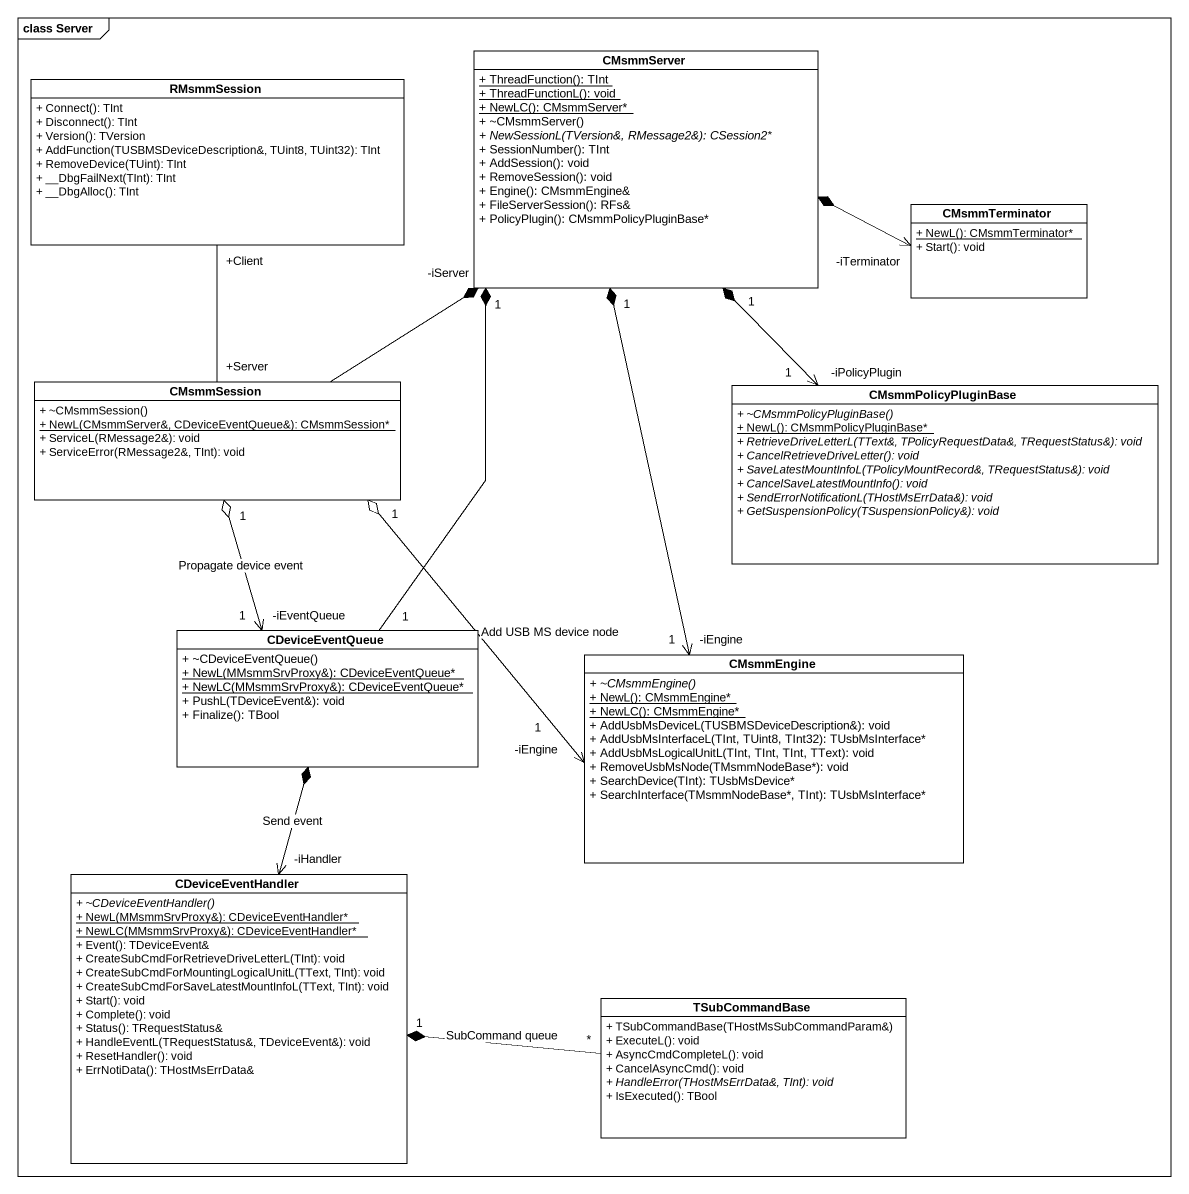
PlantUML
@startuml
mainframe class Server
hide circle
hide empty members
skinparam classAttributeIconSize 0
class RMsmmSession {
  + Connect(): TInt
  + Disconnect(): TInt
  + Version(): TVersion
  + AddFunction(TUSBMSDeviceDescription&, TUint8, TUint32): TInt
  + RemoveDevice(TUint): TInt
  + __DbgFailNext(TInt): TInt
  + __DbgAlloc(): TInt
}
class CMsmmServer {
  {static} + ThreadFunction(): TInt
  {static} + ThreadFunctionL(): void
  {static} + NewLC(): CMsmmServer*
  + ~CMsmmServer()
  {abstract} + NewSessionL(TVersion&, RMessage2&): CSession2*
  + SessionNumber(): TInt
  + AddSession(): void
  + RemoveSession(): void
  + Engine(): CMsmmEngine&
  + FileServerSession(): RFs&
  + PolicyPlugin(): CMsmmPolicyPluginBase*
}
class CMsmmTerminator {
  {static} + NewL(): CMsmmTerminator*
  + Start(): void
}
class CMsmmSession {
  + ~CMsmmSession()
  {static} + NewL(CMsmmServer&, CDeviceEventQueue&): CMsmmSession*
  + ServiceL(RMessage2&): void
  + ServiceError(RMessage2&, TInt): void
}
class CMsmmPolicyPluginBase {
  {abstract} + ~CMsmmPolicyPluginBase()
  {static} + NewL(): CMsmmPolicyPluginBase*
  {abstract} + RetrieveDriveLetterL(TText&, TPolicyRequestData&, TRequestStatus&): void
  {abstract} + CancelRetrieveDriveLetter(): void
  {abstract} + SaveLatestMountInfoL(TPolicyMountRecord&, TRequestStatus&): void
  {abstract} + CancelSaveLatestMountInfo(): void
  {abstract} + SendErrorNotificationL(THostMsErrData&): void
  {abstract} + GetSuspensionPolicy(TSuspensionPolicy&): void
}
class CDeviceEventQueue {
  + ~CDeviceEventQueue()
  {static} + NewL(MMsmmSrvProxy&): CDeviceEventQueue*
  {static} + NewLC(MMsmmSrvProxy&): CDeviceEventQueue*
  + PushL(TDeviceEvent&): void
  + Finalize(): TBool
}
class CMsmmEngine {
  {abstract} + ~CMsmmEngine()
  {static} + NewL(): CMsmmEngine*
  {static} + NewLC(): CMsmmEngine*
  + AddUsbMsDeviceL(TUSBMSDeviceDescription&): void
  + AddUsbMsInterfaceL(TInt, TUint8, TInt32): TUsbMsInterface*
  + AddUsbMsLogicalUnitL(TInt, TInt, TInt, TText): void
  + RemoveUsbMsNode(TMsmmNodeBase*): void
  + SearchDevice(TInt): TUsbMsDevice*
  + SearchInterface(TMsmmNodeBase*, TInt): TUsbMsInterface*
}
class CDeviceEventHandler {
  {abstract} + ~CDeviceEventHandler()
  {static} + NewL(MMsmmSrvProxy&): CDeviceEventHandler*
  {static} + NewLC(MMsmmSrvProxy&): CDeviceEventHandler*
  + Event(): TDeviceEvent&
  + CreateSubCmdForRetrieveDriveLetterL(TInt): void
  + CreateSubCmdForMountingLogicalUnitL(TText, TInt): void
  + CreateSubCmdForSaveLatestMountInfoL(TText, TInt): void
  + Start(): void
  + Complete(): void
  + Status(): TRequestStatus&
  + HandleEventL(TRequestStatus&, TDeviceEvent&): void
  + ResetHandler(): void
  + ErrNotiData(): THostMsErrData&
}
class TSubCommandBase {
  + TSubCommandBase(THostMsSubCommandParam&)
  + ExecuteL(): void
  + AsyncCmdCompleteL(): void
  + CancelAsyncCmd(): void
  {abstract} + HandleError(THostMsErrData&, TInt): void
  + IsExecuted(): TBool
}
CMsmmServer *-right-> "-iTerminator" CMsmmTerminator
CMsmmServer "1" *--> "-iPolicyPlugin\n1" CMsmmPolicyPluginBase
CMsmmServer "1" *--> "-iEngine\n1" CMsmmEngine
CMsmmSession "+Server" -up- "+Client" RMsmmSession
CMsmmSession -up-* "-iServer" CMsmmServer
CMsmmSession "1" o--> "-iEventQueue\n1" CDeviceEventQueue : Propagate device event
CMsmmSession "1" o-right-> "-iEngine\n1" CMsmmEngine : Add USB MS device node
CDeviceEventQueue "1" -up-* "1" CMsmmServer
CDeviceEventQueue *--> "-iHandler" CDeviceEventHandler : Send event
TSubCommandBase "*" -left-* "1" CDeviceEventHandler : SubCommand queue
@enduml
